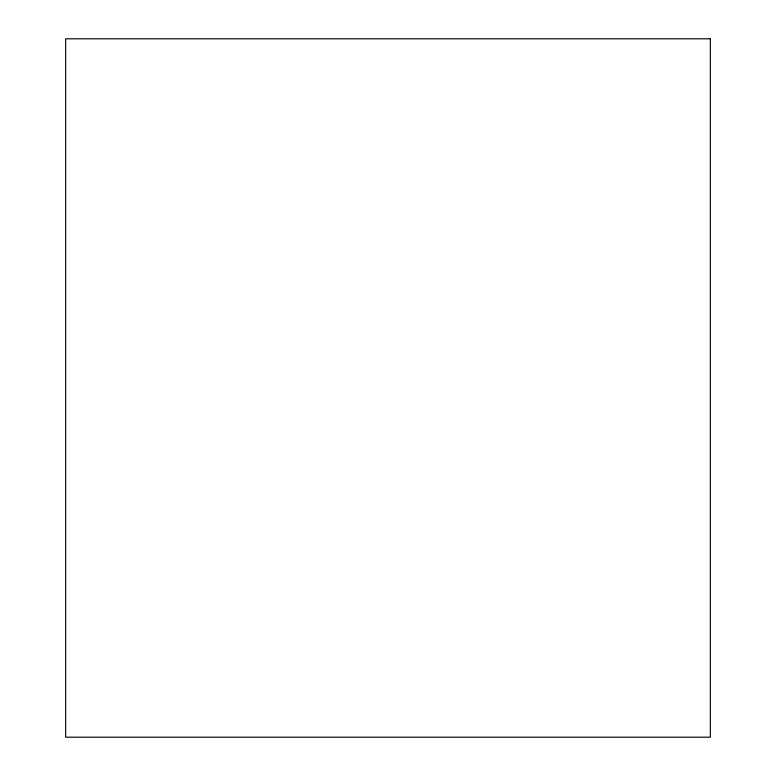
<?xml version="1.0" encoding="UTF-8"?>
<svg xmlns="http://www.w3.org/2000/svg" width="776" height="776" viewBox="0 0 776 776"><rect width="100%" height="100%" fill="white"/><g stroke="black" fill="none" stroke-linecap="round" stroke-linejoin="round"><path stroke-width="1.16" d="M710.341 38.8L65.659 38.8L65.659 737.2L710.341 737.2L710.341 38.8"/></g></svg>
